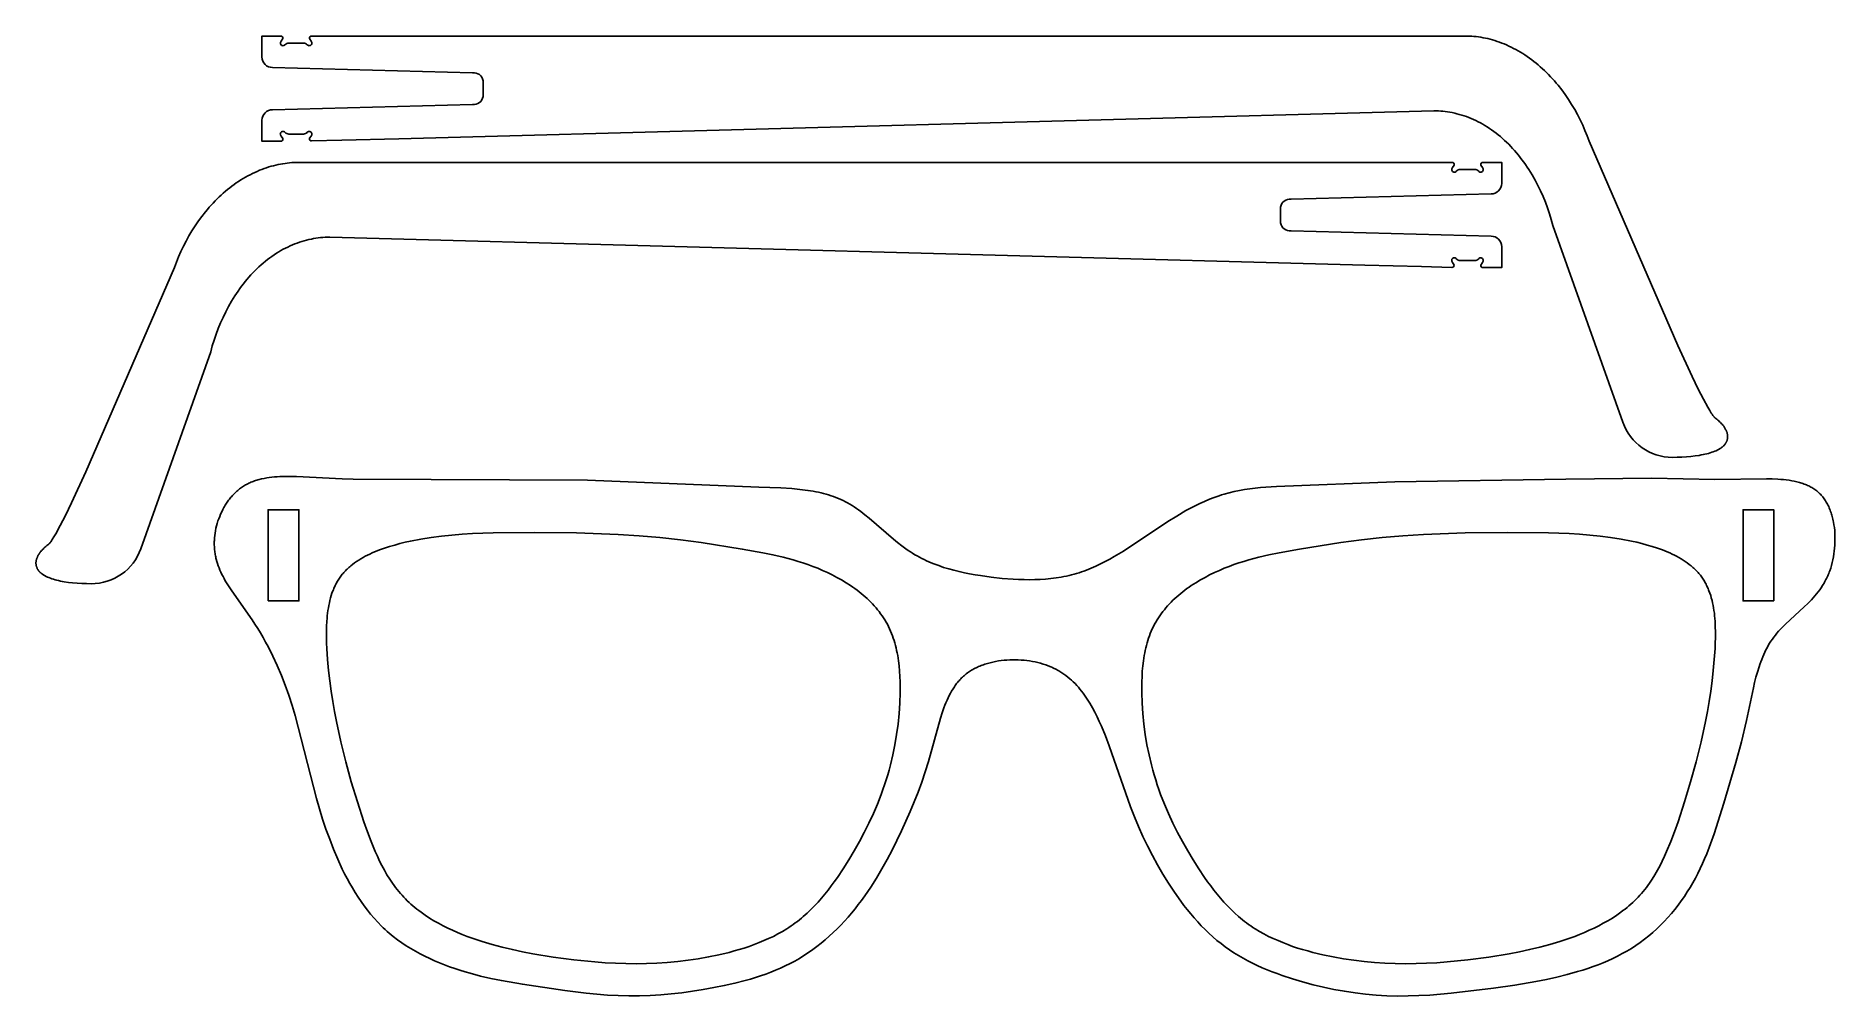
# Model space of a CAD drawing. Extents: x -94 to 77, y -25 to 66.
import ezdxf

# ---------------------------------------------------------------- set-up
doc = ezdxf.new("R2010")
doc.units = 0
doc.layers.add('DEFAULT', color=7, linetype='CONTINUOUS')

msp = doc.modelspace()

# ---------------------------------------------------------------- linework, layer by layer
at = {"layer": 'DEFAULT'}
for points in [[(-69.78, 57.11, -0.213422), (-70.16, 57.28, 1.05728), (-70.51, 56.92), (-70.36, 56.68, -0.496226), (-70.55, 56.43), (-72.34, 56.43), (-72.34, 58.42, -0.414214), (-71.34, 59.42), (-52.35, 59.93, 0.401941), (-51.35, 60.68), (-51.35, 62.18, 0.401941), (-52.35, 62.92), (-71.34, 63.43, -0.414214), (-72.34, 64.43), (-72.34, 66.42), (-70.55, 66.42, -0.496226), (-70.36, 66.17), (-70.51, 65.93, 1.05728), (-70.16, 65.58, -0.213422), (-69.78, 65.75), (-68.4, 65.75, -0.213422), (-68.03, 65.58, 1.05728), (-67.68, 65.93), (-67.82, 66.17, -0.496226), (-67.63, 66.42), (41.86, 66.42), (42.07, 66.42), (42.28, 66.41), (42.5, 66.4), (42.71, 66.38), (42.93, 66.36), (43.14, 66.33), (43.36, 66.3), (43.58, 66.26), (43.8, 66.22), (44.02, 66.17), (44.25, 66.11), (44.47, 66.05), (44.69, 65.99), (44.91, 65.91), (45.14, 65.84), (45.36, 65.75), (45.58, 65.67), (45.8, 65.57), (46.02, 65.47), (46.25, 65.37), (46.47, 65.25), (46.69, 65.14), (46.9, 65.02), (47.12, 64.89), (47.34, 64.76), (47.55, 64.62), (47.77, 64.47), (47.98, 64.32), (48.19, 64.17), (48.4, 64.01), (48.6, 63.85), (48.8, 63.68), (49.01, 63.5), (49.21, 63.32), (49.4, 63.14), (49.6, 62.95), (49.79, 62.76), (49.98, 62.56), (50.16, 62.36), (50.34, 62.16), (50.52, 61.95), (50.7, 61.74), (51.04, 61.3), (51.37, 60.86), (51.68, 60.4), (51.98, 59.93), (52.27, 59.45), (52.54, 58.96), (52.79, 58.47), (53.03, 57.97), (53.25, 57.46), (53.45, 56.95), (53.64, 56.45), (62.05, 37.04), (63.43, 34.09), (64, 32.91), (64.5, 31.94), (64.91, 31.17), (65.09, 30.87), (65.24, 30.61), (65.32, 30.51), (65.38, 30.41), (65.41, 30.37), (65.44, 30.33), (65.47, 30.29), (65.5, 30.26), (65.52, 30.23), (65.54, 30.22), (65.55, 30.2), (65.56, 30.19), (65.57, 30.18), (65.58, 30.17), (65.6, 30.16), (65.61, 30.15), (65.62, 30.14), (65.63, 30.14), (65.64, 30.13), (65.65, 30.12), (65.66, 30.12), (65.66, 30.12), (65.67, 30.11), (65.77, 30.04), (65.86, 29.96), (65.95, 29.88), (66.03, 29.8), (66.11, 29.72), (66.18, 29.65), (66.26, 29.57), (66.32, 29.49), (66.39, 29.41), (66.42, 29.37), (66.45, 29.33), (66.47, 29.29), (66.5, 29.24), (66.53, 29.2), (66.55, 29.16), (66.57, 29.12), (66.6, 29.08), (66.62, 29.04), (66.64, 29), (66.65, 28.96), (66.67, 28.92), (66.69, 28.88), (66.7, 28.85), (66.72, 28.81), (66.73, 28.77), (66.74, 28.73), (66.75, 28.69), (66.76, 28.65), (66.77, 28.61), (66.77, 28.57), (66.78, 28.53), (66.78, 28.5), (66.79, 28.46), (66.79, 28.42), (66.79, 28.38), (66.79, 28.35), (66.79, 28.31), (66.78, 28.27), (66.78, 28.24), (66.77, 28.2), (66.77, 28.16), (66.76, 28.13), (66.75, 28.09), (66.74, 28.06), (66.73, 28.02), (66.72, 27.99), (66.7, 27.95), (66.69, 27.92), (66.67, 27.89), (66.66, 27.85), (66.64, 27.82), (66.62, 27.79), (66.6, 27.76), (66.58, 27.72), (66.56, 27.69), (66.55, 27.68), (66.53, 27.66), (66.52, 27.64), (66.51, 27.62), (66.49, 27.61), (66.48, 27.59), (66.45, 27.55), (66.41, 27.52), (66.38, 27.49), (66.34, 27.45), (66.3, 27.42), (66.26, 27.39), (66.22, 27.36), (66.17, 27.32), (66.13, 27.29), (66.08, 27.26), (66.03, 27.23), (65.98, 27.2), (65.92, 27.17), (65.87, 27.14), (65.81, 27.11), (65.75, 27.08), (65.69, 27.05), (65.56, 27), (65.42, 26.95), (65.28, 26.9), (65.13, 26.85), (64.97, 26.8), (64.81, 26.76), (64.64, 26.72), (64.47, 26.68), (64.29, 26.65), (64.1, 26.61), (63.71, 26.55), (63.31, 26.51), (62.89, 26.47), (62.45, 26.44), (62, 26.43), (61.55, 26.42, -0.317417), (56.84, 29.75), (50.2, 48.44), (50.05, 49), (49.88, 49.55), (49.69, 50.1), (49.49, 50.64), (49.27, 51.18), (49.03, 51.71), (48.78, 52.24), (48.51, 52.75), (48.22, 53.25), (48.07, 53.5), (47.92, 53.74), (47.76, 53.98), (47.6, 54.21), (47.44, 54.45), (47.27, 54.67), (47.1, 54.9), (46.93, 55.11), (46.75, 55.33), (46.57, 55.54), (46.38, 55.74), (46.2, 55.94), (46.01, 56.14), (45.81, 56.33), (45.62, 56.51), (45.42, 56.69), (45.22, 56.87), (45.01, 57.03), (44.81, 57.2), (44.6, 57.35), (44.39, 57.5), (44.18, 57.65), (43.97, 57.79), (43.75, 57.92), (43.54, 58.05), (43.32, 58.17), (43.1, 58.28), (42.88, 58.39), (42.66, 58.5), (42.44, 58.59), (42.22, 58.68), (41.99, 58.77), (41.77, 58.85), (41.55, 58.92), (41.32, 58.98), (41.1, 59.04), (40.88, 59.1), (40.65, 59.15), (40.43, 59.19), (40.21, 59.22), (39.99, 59.25), (39.77, 59.28), (39.55, 59.3), (39.33, 59.31), (39.11, 59.32), (38.89, 59.32), (-59.34, 56.67), (-64.74, 56.53), (-67.62, 56.46, -0.53334), (-67.81, 56.73), (-67.68, 56.92, 1.05728), (-68.03, 57.28, -0.213422), (-68.4, 57.11)], [(42.78, 45.11, 0.213422), (43.16, 45.28, -1.05728), (43.51, 44.92), (43.36, 44.68, 0.496226), (43.55, 44.43), (45.34, 44.43), (45.34, 46.42, 0.414214), (44.34, 47.42), (25.35, 47.93, -0.401941), (24.35, 48.68), (24.35, 50.18, -0.401941), (25.35, 50.92), (44.34, 51.43, 0.414214), (45.34, 52.43), (45.34, 54.42), (43.55, 54.42, 0.496226), (43.36, 54.17), (43.51, 53.93, -1.05728), (43.16, 53.58, 0.213422), (42.78, 53.75), (41.4, 53.75, 0.213422), (41.03, 53.58, -1.05728), (40.68, 53.93), (40.82, 54.17, 0.496226), (40.63, 54.42), (-68.86, 54.42), (-69.07, 54.42), (-69.28, 54.41), (-69.5, 54.4), (-69.71, 54.38), (-69.93, 54.36), (-70.14, 54.33), (-70.36, 54.3), (-70.58, 54.26), (-70.8, 54.22), (-71.02, 54.17), (-71.25, 54.11), (-71.47, 54.05), (-71.69, 53.99), (-71.91, 53.91), (-72.14, 53.84), (-72.36, 53.75), (-72.58, 53.67), (-72.8, 53.57), (-73.02, 53.47), (-73.25, 53.37), (-73.47, 53.25), (-73.69, 53.14), (-73.9, 53.02), (-74.12, 52.89), (-74.34, 52.76), (-74.55, 52.62), (-74.77, 52.47), (-74.98, 52.32), (-75.19, 52.17), (-75.4, 52.01), (-75.6, 51.85), (-75.8, 51.68), (-76.01, 51.5), (-76.21, 51.32), (-76.4, 51.14), (-76.6, 50.95), (-76.79, 50.76), (-76.98, 50.56), (-77.16, 50.36), (-77.34, 50.16), (-77.52, 49.95), (-77.7, 49.74), (-78.04, 49.3), (-78.37, 48.86), (-78.68, 48.4), (-78.98, 47.93), (-79.27, 47.45), (-79.54, 46.96), (-79.79, 46.47), (-80.03, 45.97), (-80.25, 45.46), (-80.45, 44.95), (-80.64, 44.45), (-89.05, 25.04), (-90.43, 22.09), (-91, 20.91), (-91.5, 19.94), (-91.91, 19.17), (-92.09, 18.87), (-92.24, 18.61), (-92.32, 18.51), (-92.38, 18.41), (-92.41, 18.37), (-92.44, 18.33), (-92.47, 18.29), (-92.5, 18.26), (-92.52, 18.23), (-92.54, 18.22), (-92.55, 18.2), (-92.56, 18.19), (-92.57, 18.18), (-92.58, 18.17), (-92.6, 18.16), (-92.61, 18.15), (-92.62, 18.14), (-92.63, 18.14), (-92.64, 18.13), (-92.65, 18.12), (-92.66, 18.12), (-92.66, 18.12), (-92.67, 18.11), (-92.77, 18.04), (-92.86, 17.96), (-92.95, 17.88), (-93.03, 17.8), (-93.11, 17.72), (-93.18, 17.65), (-93.26, 17.57), (-93.32, 17.49), (-93.39, 17.41), (-93.42, 17.37), (-93.45, 17.33), (-93.47, 17.29), (-93.5, 17.24), (-93.53, 17.2), (-93.55, 17.16), (-93.57, 17.12), (-93.6, 17.08), (-93.62, 17.04), (-93.64, 17), (-93.65, 16.96), (-93.67, 16.92), (-93.69, 16.88), (-93.7, 16.85), (-93.72, 16.81), (-93.73, 16.77), (-93.74, 16.73), (-93.75, 16.69), (-93.76, 16.65), (-93.77, 16.61), (-93.77, 16.57), (-93.78, 16.53), (-93.78, 16.5), (-93.79, 16.46), (-93.79, 16.42), (-93.79, 16.38), (-93.79, 16.35), (-93.79, 16.31), (-93.78, 16.27), (-93.78, 16.24), (-93.77, 16.2), (-93.77, 16.16), (-93.76, 16.13), (-93.75, 16.09), (-93.74, 16.06), (-93.73, 16.02), (-93.72, 15.99), (-93.7, 15.95), (-93.69, 15.92), (-93.67, 15.89), (-93.66, 15.85), (-93.64, 15.82), (-93.62, 15.79), (-93.6, 15.76), (-93.58, 15.72), (-93.56, 15.69), (-93.55, 15.68), (-93.53, 15.66), (-93.52, 15.64), (-93.51, 15.62), (-93.49, 15.61), (-93.48, 15.59), (-93.45, 15.55), (-93.41, 15.52), (-93.38, 15.49), (-93.34, 15.45), (-93.3, 15.42), (-93.26, 15.39), (-93.22, 15.36), (-93.17, 15.32), (-93.13, 15.29), (-93.08, 15.26), (-93.03, 15.23), (-92.98, 15.2), (-92.92, 15.17), (-92.87, 15.14), (-92.81, 15.11), (-92.75, 15.08), (-92.69, 15.05), (-92.56, 15), (-92.42, 14.95), (-92.28, 14.9), (-92.13, 14.85), (-91.97, 14.8), (-91.81, 14.76), (-91.64, 14.72), (-91.47, 14.68), (-91.29, 14.65), (-91.1, 14.61), (-90.71, 14.55), (-90.31, 14.51), (-89.89, 14.47), (-89.45, 14.44), (-89, 14.43), (-88.55, 14.42, 0.317417), (-83.84, 17.75), (-77.2, 36.44), (-77.05, 37), (-76.88, 37.55), (-76.69, 38.1), (-76.49, 38.64), (-76.27, 39.18), (-76.03, 39.71), (-75.78, 40.24), (-75.51, 40.75), (-75.22, 41.25), (-75.07, 41.5), (-74.92, 41.74), (-74.76, 41.98), (-74.6, 42.21), (-74.44, 42.45), (-74.27, 42.67), (-74.1, 42.9), (-73.93, 43.11), (-73.75, 43.33), (-73.57, 43.54), (-73.38, 43.74), (-73.2, 43.94), (-73.01, 44.14), (-72.81, 44.33), (-72.62, 44.51), (-72.42, 44.69), (-72.22, 44.87), (-72.01, 45.03), (-71.81, 45.2), (-71.6, 45.35), (-71.39, 45.5), (-71.18, 45.65), (-70.97, 45.79), (-70.75, 45.92), (-70.54, 46.05), (-70.32, 46.17), (-70.1, 46.28), (-69.88, 46.39), (-69.66, 46.5), (-69.44, 46.59), (-69.22, 46.68), (-68.99, 46.77), (-68.77, 46.85), (-68.55, 46.92), (-68.32, 46.98), (-68.1, 47.04), (-67.88, 47.1), (-67.65, 47.15), (-67.43, 47.19), (-67.21, 47.22), (-66.99, 47.25), (-66.77, 47.28), (-66.55, 47.3), (-66.33, 47.31), (-66.11, 47.32), (-65.89, 47.32), (32.34, 44.67), (37.74, 44.53), (40.62, 44.46, 0.53334), (40.81, 44.73), (40.68, 44.92, -1.05728), (41.03, 45.28, 0.213422), (41.4, 45.11)]]:
    msp.add_lwpolyline(points, format="xyb", close=True, dxfattribs=at)
for points in [[(-10.79, 17.45), (-10.58, 17.31), (-10.37, 17.18), (-10.15, 17.06), (-9.93, 16.94), (-9.71, 16.83), (-9.49, 16.72), (-9.26, 16.61), (-9.03, 16.51), (-8.8, 16.41), (-8.57, 16.32), (-8.1, 16.14), (-7.63, 15.98), (-7.14, 15.83), (-6.65, 15.7), (-6.16, 15.57), (-5.66, 15.46), (-5.16, 15.36), (-4.65, 15.27), (-4.14, 15.19), (-3.11, 15.05), (-2.07, 14.93), (-1.04, 14.85), (-0.52, 14.82), (0, 14.81), (0.51, 14.8), (1.03, 14.81), (1.54, 14.83), (2.04, 14.86), (2.55, 14.91), (3.05, 14.97), (3.54, 15.05), (3.78, 15.1), (4.03, 15.15), (4.27, 15.2), (4.51, 15.26), (4.75, 15.32), (4.99, 15.39), (5.22, 15.46), (5.45, 15.54), (5.69, 15.62), (5.92, 15.71), (6.37, 15.89), (6.82, 16.09), (7.27, 16.3), (7.71, 16.53), (8.14, 16.76), (8.57, 17.01), (9.43, 17.53), (13.65, 20.32), (14.5, 20.85), (15.37, 21.36), (15.81, 21.59), (16.25, 21.82), (16.69, 22.04), (17.14, 22.24), (17.6, 22.44), (18.06, 22.61), (18.53, 22.78), (18.76, 22.85), (19, 22.92), (19.48, 23.06), (19.96, 23.17), (20.45, 23.27), (20.94, 23.36), (21.44, 23.43), (21.95, 23.5), (22.45, 23.55), (22.96, 23.6), (23.98, 23.66), (35.19, 24.11), (51.44, 24.35), (59.57, 24.43), (65.57, 24.31), (70.48, 24.39), (71.03, 24.38), (71.57, 24.35), (71.84, 24.33), (72.1, 24.31), (72.36, 24.28), (72.62, 24.24), (72.87, 24.2), (73.12, 24.16), (73.36, 24.1), (73.48, 24.07), (73.6, 24.04), (73.72, 24.01), (73.83, 23.97), (73.94, 23.93), (74.06, 23.89), (74.17, 23.85), (74.27, 23.8), (74.38, 23.76), (74.49, 23.71), (74.59, 23.66), (74.69, 23.6), (74.79, 23.55), (74.89, 23.49), (74.98, 23.43), (75.08, 23.36), (75.17, 23.3), (75.26, 23.23), (75.34, 23.16), (75.43, 23.08), (75.51, 23), (75.59, 22.92), (75.67, 22.84), (75.75, 22.75), (75.82, 22.67), (75.89, 22.57), (75.96, 22.48), (76.03, 22.38), (76.09, 22.28), (76.15, 22.18), (76.21, 22.08), (76.27, 21.97), (76.32, 21.86), (76.38, 21.75), (76.43, 21.64), (76.47, 21.52), (76.52, 21.41), (76.56, 21.29), (76.61, 21.17), (76.65, 21.04), (76.68, 20.92), (76.72, 20.8), (76.75, 20.67), (76.78, 20.54), (76.81, 20.41), (76.84, 20.28), (76.88, 20.02), (76.92, 19.75), (76.95, 19.48), (76.97, 19.2), (76.98, 18.92), (76.98, 18.65), (76.98, 18.37), (76.96, 18.09), (76.94, 17.81), (76.91, 17.53), (76.88, 17.25), (76.83, 16.98), (76.78, 16.7), (76.71, 16.44), (76.64, 16.17), (76.57, 15.91), (76.48, 15.65), (76.43, 15.53), (76.39, 15.4), (76.34, 15.28), (76.29, 15.16), (76.23, 15.04), (76.18, 14.92), (76.12, 14.81), (76.06, 14.7), (76, 14.58), (75.94, 14.47), (75.87, 14.36), (75.81, 14.26), (75.67, 14.05), (75.53, 13.84), (75.38, 13.65), (75.23, 13.45), (75.07, 13.27), (74.91, 13.08), (74.75, 12.9), (74.58, 12.73), (74.41, 12.56), (74.06, 12.22), (72.28, 10.59), (71.95, 10.25), (71.78, 10.08), (71.62, 9.91), (71.47, 9.73), (71.32, 9.54), (71.17, 9.36), (71.04, 9.17), (70.9, 8.97), (70.77, 8.77), (70.65, 8.56), (70.54, 8.35), (70.42, 8.14), (70.32, 7.92), (70.22, 7.7), (70.12, 7.47), (70.03, 7.24), (69.94, 7.01), (69.85, 6.77), (69.77, 6.53), (69.62, 6.04), (69.48, 5.55), (69.35, 5.04), (69.23, 4.53), (68.57, 1.43), (68.1, -0.58), (67.58, -2.55), (66.44, -6.41), (65.51, -9.31), (65.16, -10.27), (64.8, -11.21), (64.6, -11.68), (64.4, -12.15), (64.18, -12.61), (63.96, -13.07), (63.73, -13.52), (63.48, -13.96), (63.23, -14.4), (62.96, -14.83), (62.68, -15.26), (62.39, -15.68), (62.09, -16.09), (61.78, -16.49), (61.46, -16.88), (61.12, -17.26), (60.78, -17.64), (60.42, -18), (60.06, -18.35), (59.68, -18.69), (59.3, -19.01), (58.9, -19.33), (58.5, -19.63), (58.08, -19.92), (57.66, -20.19), (57.23, -20.45), (56.79, -20.69), (56.34, -20.93), (55.89, -21.15), (55.43, -21.36), (54.96, -21.55), (54.49, -21.74), (54.01, -21.92), (53.53, -22.09), (53.04, -22.25), (52.55, -22.4), (51.57, -22.67), (50.58, -22.92), (49.58, -23.14), (48.58, -23.34), (46.58, -23.69), (44.58, -23.98), (40.54, -24.45), (38.51, -24.62), (37.49, -24.68), (36.48, -24.71), (35.47, -24.72), (34.45, -24.69), (33.44, -24.64), (32.43, -24.55), (31.43, -24.42), (30.42, -24.27), (29.42, -24.09), (28.43, -23.88), (27.44, -23.64), (26.45, -23.38), (25.47, -23.09), (24.5, -22.77), (24.02, -22.59), (23.54, -22.41), (23.07, -22.23), (22.6, -22.03), (22.14, -21.82), (21.68, -21.6), (21.23, -21.37), (20.79, -21.13), (20.35, -20.88), (19.93, -20.61), (19.51, -20.34), (19.1, -20.05), (18.7, -19.74), (18.31, -19.43), (17.93, -19.1), (17.55, -18.76), (17.19, -18.41), (16.83, -18.05), (16.49, -17.67), (16.15, -17.3), (15.82, -16.91), (15.5, -16.51), (15.18, -16.11), (14.87, -15.7), (14.28, -14.86), (13.72, -14.01), (13.18, -13.15), (12.67, -12.27), (12.19, -11.38), (11.73, -10.47), (11.29, -9.56), (10.88, -8.63), (10.49, -7.7), (10.11, -6.75), (8.08, -0.97), (7.72, -0.03), (7.34, 0.89), (7.14, 1.34), (6.94, 1.79), (6.72, 2.23), (6.49, 2.65), (6.25, 3.07), (6.13, 3.27), (6, 3.47), (5.87, 3.67), (5.74, 3.86), (5.6, 4.05), (5.46, 4.24), (5.31, 4.42), (5.16, 4.6), (5.01, 4.77), (4.85, 4.94), (4.68, 5.1), (4.51, 5.26), (4.34, 5.41), (4.16, 5.56), (3.98, 5.71), (3.79, 5.84), (3.59, 5.97), (3.39, 6.1), (3.29, 6.16), (3.19, 6.22), (3.08, 6.28), (2.97, 6.33), (2.86, 6.39), (2.75, 6.44), (2.64, 6.49), (2.53, 6.54), (2.3, 6.63), (2.06, 6.72), (1.82, 6.8), (1.57, 6.87), (1.31, 6.94), (1.06, 7), (0.8, 7.05), (0.53, 7.09), (0.27, 7.13), (0, 7.16), (-0.27, 7.18), (-0.54, 7.2), (-0.81, 7.2), (-1.09, 7.2), (-1.36, 7.2), (-1.63, 7.18), (-1.9, 7.16), (-2.17, 7.13), (-2.43, 7.09), (-2.7, 7.05), (-2.96, 6.99), (-3.21, 6.93), (-3.47, 6.86), (-3.59, 6.83), (-3.71, 6.79), (-3.84, 6.74), (-3.96, 6.7), (-4.08, 6.66), (-4.19, 6.61), (-4.31, 6.56), (-4.43, 6.51), (-4.54, 6.45), (-4.65, 6.4), (-4.76, 6.34), (-4.87, 6.28), (-4.98, 6.22), (-5.08, 6.15), (-5.18, 6.09), (-5.28, 6.02), (-5.38, 5.95), (-5.48, 5.87), (-5.57, 5.8), (-5.66, 5.72), (-5.75, 5.64), (-5.84, 5.56), (-5.92, 5.48), (-6.01, 5.4), (-6.09, 5.31), (-6.17, 5.22), (-6.25, 5.13), (-6.32, 5.04), (-6.4, 4.95), (-6.47, 4.85), (-6.54, 4.75), (-6.61, 4.65), (-6.67, 4.55), (-6.74, 4.45), (-6.87, 4.24), (-6.99, 4.03), (-7.1, 3.81), (-7.21, 3.59), (-7.31, 3.36), (-7.41, 3.13), (-7.51, 2.89), (-7.6, 2.65), (-7.77, 2.16), (-7.93, 1.66), (-9.06, -2.45), (-9.37, -3.44), (-9.7, -4.41), (-10.06, -5.35), (-10.43, -6.29), (-10.82, -7.21), (-11.64, -9.04), (-12.52, -10.86), (-13, -11.76), (-13.49, -12.65), (-14, -13.52), (-14.55, -14.38), (-14.83, -14.8), (-15.12, -15.22), (-15.42, -15.64), (-15.73, -16.04), (-16.04, -16.44), (-16.37, -16.84), (-16.7, -17.23), (-17.04, -17.61), (-17.39, -17.98), (-17.75, -18.34), (-18.11, -18.69), (-18.49, -19.04), (-18.87, -19.37), (-19.26, -19.7), (-19.66, -20.01), (-20.06, -20.31), (-20.47, -20.6), (-20.9, -20.88), (-21.32, -21.14), (-21.76, -21.4), (-22.2, -21.63), (-22.66, -21.86), (-23.11, -22.07), (-23.58, -22.27), (-24.04, -22.46), (-24.52, -22.63), (-25, -22.8), (-25.48, -22.96), (-25.97, -23.11), (-26.46, -23.24), (-27.45, -23.5), (-28.45, -23.72), (-29.45, -23.92), (-30.46, -24.11), (-31.46, -24.27), (-32.47, -24.4), (-33.48, -24.52), (-34.49, -24.6), (-35.5, -24.67), (-36.51, -24.7), (-37.52, -24.7), (-38.53, -24.67), (-39.54, -24.62), (-40.55, -24.54), (-41.56, -24.44), (-43.58, -24.19), (-47.61, -23.6), (-49.61, -23.25), (-50.6, -23.05), (-51.59, -22.82), (-52.58, -22.56), (-53.06, -22.42), (-53.55, -22.27), (-54.04, -22.11), (-54.52, -21.94), (-55, -21.76), (-55.48, -21.58), (-55.95, -21.38), (-56.41, -21.16), (-56.87, -20.94), (-57.33, -20.71), (-57.77, -20.47), (-58.21, -20.21), (-58.64, -19.94), (-59.06, -19.66), (-59.47, -19.37), (-59.87, -19.06), (-60.07, -18.9), (-60.26, -18.74), (-60.45, -18.58), (-60.64, -18.41), (-60.82, -18.24), (-61, -18.07), (-61.35, -17.71), (-61.69, -17.34), (-62.02, -16.95), (-62.33, -16.56), (-62.64, -16.16), (-62.93, -15.75), (-63.22, -15.33), (-63.49, -14.9), (-63.75, -14.46), (-64.01, -14.02), (-64.25, -13.57), (-64.49, -13.11), (-64.71, -12.66), (-65.14, -11.73), (-65.54, -10.79), (-65.91, -9.84), (-66.26, -8.89), (-66.58, -7.93), (-66.88, -6.96), (-67.17, -5.98), (-69.2, 1.9), (-69.48, 2.87), (-69.79, 3.83), (-70.13, 4.78), (-70.49, 5.72), (-70.89, 6.65), (-71.31, 7.56), (-71.75, 8.45), (-71.99, 8.89), (-72.23, 9.32), (-72.48, 9.75), (-72.73, 10.17), (-73, 10.58), (-73.27, 10.99), (-75.21, 13.74), (-75.46, 14.13), (-75.7, 14.52), (-75.82, 14.71), (-75.93, 14.91), (-76.03, 15.11), (-76.14, 15.31), (-76.23, 15.51), (-76.32, 15.71), (-76.41, 15.92), (-76.48, 16.12), (-76.56, 16.33), (-76.62, 16.54), (-76.68, 16.75), (-76.7, 16.86), (-76.73, 16.97), (-76.75, 17.08), (-76.77, 17.19), (-76.79, 17.3), (-76.81, 17.41), (-76.82, 17.52), (-76.83, 17.63), (-76.84, 17.74), (-76.85, 17.85), (-76.85, 17.97), (-76.86, 18.08), (-76.86, 18.19), (-76.86, 18.31), (-76.86, 18.42), (-76.85, 18.54), (-76.84, 18.77), (-76.81, 19), (-76.78, 19.23), (-76.74, 19.46), (-76.7, 19.69), (-76.64, 19.92), (-76.58, 20.15), (-76.51, 20.38), (-76.44, 20.6), (-76.35, 20.82), (-76.26, 21.04), (-76.16, 21.25), (-76.06, 21.46), (-75.95, 21.67), (-75.89, 21.77), (-75.83, 21.87), (-75.77, 21.97), (-75.7, 22.07), (-75.64, 22.17), (-75.57, 22.26), (-75.5, 22.35), (-75.43, 22.45), (-75.36, 22.54), (-75.29, 22.63), (-75.21, 22.71), (-75.13, 22.8), (-75.05, 22.88), (-74.97, 22.97), (-74.89, 23.05), (-74.81, 23.13), (-74.72, 23.2), (-74.64, 23.28), (-74.55, 23.35), (-74.46, 23.42), (-74.37, 23.49), (-74.28, 23.56), (-74.18, 23.62), (-74.09, 23.68), (-73.99, 23.74), (-73.89, 23.8), (-73.79, 23.85), (-73.69, 23.91), (-73.59, 23.96), (-73.48, 24.01), (-73.38, 24.05), (-73.27, 24.1), (-73.16, 24.14), (-73.05, 24.18), (-72.94, 24.21), (-72.83, 24.25), (-72.72, 24.28), (-72.6, 24.31), (-72.37, 24.37), (-72.13, 24.42), (-71.89, 24.47), (-71.65, 24.5), (-71.4, 24.54), (-71.15, 24.56), (-70.9, 24.58), (-70.64, 24.6), (-70.12, 24.61), (-69.59, 24.61), (-69.05, 24.6), (-64.73, 24.37), (-63.69, 24.35), (-41.42, 24.25), (-25.18, 23.6), (-23.09, 23.52), (-22.05, 23.45), (-21.53, 23.41), (-21.02, 23.35), (-20.51, 23.29), (-20.01, 23.2), (-19.76, 23.16), (-19.51, 23.11), (-19.27, 23.05), (-19.02, 22.99), (-18.78, 22.93), (-18.55, 22.86), (-18.31, 22.78), (-18.08, 22.7), (-17.85, 22.62), (-17.62, 22.53), (-17.4, 22.43), (-17.17, 22.32), (-16.96, 22.21), (-16.74, 22.1), (-16.53, 21.97), (-16.32, 21.84), (-16.11, 21.71), (-15.91, 21.57), (-15.7, 21.43), (-15.5, 21.28), (-15.11, 20.97), (-14.71, 20.66), (-12.4, 18.66), (-12.01, 18.34), (-11.61, 18.02), (-11.21, 17.73), (-11, 17.58)], [(-71.75, 12.8), (-68.83, 12.8), (-68.83, 21.44), (-71.75, 21.44)], [(71.17, 12.8), (68.25, 12.8), (68.25, 21.44), (71.17, 21.44)], [(-64.98, 14.96), (-64.91, 15.05), (-64.85, 15.14), (-64.78, 15.23), (-64.71, 15.32), (-64.63, 15.4), (-64.56, 15.49), (-64.48, 15.57), (-64.41, 15.65), (-64.33, 15.73), (-64.25, 15.81), (-64.16, 15.89), (-64.08, 15.97), (-63.99, 16.04), (-63.91, 16.12), (-63.73, 16.26), (-63.54, 16.4), (-63.35, 16.54), (-63.15, 16.67), (-62.95, 16.79), (-62.74, 16.91), (-62.53, 17.03), (-62.32, 17.14), (-62.1, 17.24), (-61.87, 17.35), (-61.64, 17.45), (-61.41, 17.54), (-61.18, 17.63), (-60.71, 17.8), (-60.22, 17.96), (-59.73, 18.1), (-59.24, 18.24), (-58.74, 18.36), (-58.24, 18.47), (-57.25, 18.66), (-56.26, 18.82), (-55.28, 18.94), (-54.3, 19.04), (-53.32, 19.12), (-52.34, 19.18), (-50.38, 19.25), (-46.43, 19.3), (-42.47, 19.25), (-38.52, 19.1), (-36.54, 18.97), (-34.57, 18.81), (-32.61, 18.6), (-30.65, 18.34), (-26.74, 17.72), (-24.8, 17.37), (-23.83, 17.17), (-22.87, 16.94), (-21.92, 16.69), (-21.45, 16.55), (-20.98, 16.4), (-20.51, 16.24), (-20.04, 16.07), (-19.58, 15.89), (-19.12, 15.69), (-18.66, 15.49), (-18.21, 15.26), (-17.76, 15.03), (-17.32, 14.78), (-16.89, 14.52), (-16.46, 14.25), (-16.26, 14.11), (-16.05, 13.96), (-15.85, 13.82), (-15.65, 13.66), (-15.46, 13.51), (-15.27, 13.35), (-15.08, 13.19), (-14.9, 13.02), (-14.72, 12.86), (-14.55, 12.68), (-14.38, 12.51), (-14.21, 12.33), (-14.05, 12.15), (-13.9, 11.96), (-13.75, 11.78), (-13.61, 11.58), (-13.47, 11.39), (-13.33, 11.19), (-13.21, 10.99), (-13.09, 10.78), (-12.97, 10.57), (-12.86, 10.36), (-12.76, 10.15), (-12.67, 9.93), (-12.58, 9.71), (-12.49, 9.48), (-12.41, 9.26), (-12.34, 9.03), (-12.27, 8.8), (-12.2, 8.56), (-12.14, 8.33), (-12.09, 8.09), (-12.04, 7.85), (-11.99, 7.61), (-11.95, 7.36), (-11.92, 7.12), (-11.86, 6.63), (-11.81, 6.13), (-11.78, 5.62), (-11.76, 5.12), (-11.75, 4.61), (-11.76, 4.11), (-11.79, 3.1), (-11.86, 2.09), (-11.96, 1.1), (-12.09, 0.11), (-12.25, -0.86), (-12.45, -1.83), (-12.67, -2.78), (-12.8, -3.26), (-12.93, -3.73), (-13.08, -4.2), (-13.23, -4.66), (-13.39, -5.12), (-13.55, -5.59), (-13.91, -6.5), (-14.3, -7.4), (-14.72, -8.3), (-15.16, -9.18), (-15.63, -10.06), (-16.12, -10.92), (-16.63, -11.78), (-17.17, -12.63), (-17.72, -13.46), (-18.01, -13.87), (-18.3, -14.27), (-18.6, -14.67), (-18.91, -15.06), (-19.23, -15.43), (-19.55, -15.8), (-19.89, -16.16), (-20.23, -16.51), (-20.58, -16.85), (-20.95, -17.17), (-21.13, -17.33), (-21.32, -17.48), (-21.51, -17.64), (-21.71, -17.78), (-21.9, -17.92), (-22.1, -18.06), (-22.31, -18.2), (-22.51, -18.33), (-22.93, -18.58), (-23.36, -18.82), (-23.79, -19.05), (-24.24, -19.26), (-24.69, -19.46), (-25.14, -19.65), (-25.61, -19.83), (-26.08, -20), (-26.55, -20.16), (-27.03, -20.3), (-27.51, -20.44), (-27.99, -20.57), (-28.97, -20.8), (-29.94, -21.01), (-30.92, -21.18), (-31.89, -21.32), (-32.87, -21.44), (-33.86, -21.53), (-34.84, -21.59), (-35.82, -21.63), (-36.81, -21.65), (-37.79, -21.64), (-38.78, -21.6), (-39.77, -21.55), (-40.75, -21.48), (-42.72, -21.28), (-44.69, -21.02), (-46.64, -20.7), (-47.61, -20.52), (-48.57, -20.31), (-49.53, -20.08), (-50.49, -19.83), (-51.44, -19.54), (-52.38, -19.23), (-52.85, -19.05), (-53.32, -18.87), (-53.78, -18.68), (-54.24, -18.48), (-54.69, -18.27), (-55.14, -18.05), (-55.57, -17.81), (-56.01, -17.57), (-56.43, -17.31), (-56.84, -17.04), (-57.24, -16.76), (-57.44, -16.61), (-57.63, -16.47), (-57.82, -16.31), (-58, -16.16), (-58.19, -16), (-58.37, -15.84), (-58.54, -15.67), (-58.71, -15.5), (-58.88, -15.33), (-59.04, -15.15), (-59.2, -14.97), (-59.36, -14.78), (-59.51, -14.6), (-59.66, -14.41), (-59.8, -14.21), (-59.94, -14.01), (-60.08, -13.81), (-60.21, -13.61), (-60.47, -13.2), (-60.72, -12.77), (-60.95, -12.34), (-61.17, -11.9), (-61.38, -11.45), (-61.58, -10.99), (-61.97, -10.06), (-62.32, -9.12), (-62.66, -8.17), (-63.28, -6.27), (-63.86, -4.37), (-64.38, -2.47), (-64.85, -0.57), (-65.26, 1.33), (-65.45, 2.28), (-65.61, 3.24), (-65.76, 4.21), (-65.9, 5.2), (-66.01, 6.2), (-66.11, 7.23), (-66.18, 8.27), (-66.2, 8.79), (-66.22, 9.32), (-66.22, 9.84), (-66.21, 10.36), (-66.18, 10.88), (-66.16, 11.13), (-66.14, 11.38), (-66.11, 11.63), (-66.07, 11.88), (-66.03, 12.13), (-65.99, 12.37), (-65.94, 12.61), (-65.89, 12.84), (-65.83, 13.07), (-65.76, 13.3), (-65.69, 13.52), (-65.61, 13.74), (-65.56, 13.85), (-65.52, 13.96), (-65.47, 14.06), (-65.43, 14.17), (-65.38, 14.27), (-65.32, 14.37), (-65.27, 14.47), (-65.22, 14.57), (-65.16, 14.67), (-65.1, 14.77), (-65.04, 14.86)], [(64.4, 14.96), (64.33, 15.05), (64.27, 15.14), (64.2, 15.23), (64.13, 15.32), (64.05, 15.4), (63.98, 15.49), (63.9, 15.57), (63.83, 15.65), (63.75, 15.73), (63.67, 15.81), (63.58, 15.89), (63.5, 15.97), (63.41, 16.04), (63.32, 16.12), (63.14, 16.26), (62.96, 16.4), (62.77, 16.54), (62.57, 16.67), (62.37, 16.79), (62.16, 16.91), (61.95, 17.03), (61.73, 17.14), (61.51, 17.24), (61.29, 17.35), (61.06, 17.45), (60.83, 17.54), (60.6, 17.63), (60.13, 17.8), (59.64, 17.96), (59.15, 18.1), (58.66, 18.24), (58.16, 18.36), (57.66, 18.47), (56.67, 18.66), (55.68, 18.82), (54.7, 18.94), (53.71, 19.04), (52.74, 19.12), (51.76, 19.18), (49.8, 19.25), (45.85, 19.3), (41.89, 19.25), (37.93, 19.1), (35.96, 18.97), (33.99, 18.81), (32.03, 18.6), (30.07, 18.34), (26.16, 17.72), (24.22, 17.37), (23.25, 17.17), (22.29, 16.94), (21.34, 16.69), (20.87, 16.55), (20.4, 16.4), (19.93, 16.24), (19.46, 16.07), (19, 15.89), (18.54, 15.69), (18.08, 15.49), (17.62, 15.26), (17.18, 15.03), (16.74, 14.78), (16.3, 14.52), (15.88, 14.25), (15.67, 14.11), (15.47, 13.96), (15.27, 13.82), (15.07, 13.66), (14.88, 13.51), (14.69, 13.35), (14.5, 13.19), (14.32, 13.02), (14.14, 12.86), (13.97, 12.68), (13.8, 12.51), (13.63, 12.33), (13.47, 12.15), (13.32, 11.96), (13.17, 11.78), (13.02, 11.58), (12.89, 11.39), (12.75, 11.19), (12.63, 10.99), (12.51, 10.78), (12.39, 10.57), (12.28, 10.36), (12.18, 10.15), (12.08, 9.93), (11.99, 9.71), (11.91, 9.48), (11.83, 9.26), (11.76, 9.03), (11.69, 8.8), (11.62, 8.56), (11.56, 8.33), (11.51, 8.09), (11.46, 7.85), (11.41, 7.61), (11.37, 7.36), (11.34, 7.12), (11.27, 6.63), (11.23, 6.13), (11.2, 5.62), (11.18, 5.12), (11.17, 4.61), (11.18, 4.11), (11.21, 3.1), (11.28, 2.09), (11.38, 1.1), (11.51, 0.11), (11.67, -0.86), (11.87, -1.83), (12.09, -2.78), (12.22, -3.26), (12.35, -3.73), (12.5, -4.2), (12.65, -4.66), (12.81, -5.12), (12.97, -5.59), (13.33, -6.5), (13.72, -7.4), (14.14, -8.3), (14.58, -9.18), (15.05, -10.06), (15.54, -10.92), (16.05, -11.78), (16.59, -12.63), (17.14, -13.46), (17.43, -13.87), (17.72, -14.27), (18.02, -14.67), (18.33, -15.06), (18.65, -15.43), (18.97, -15.8), (19.31, -16.16), (19.65, -16.51), (20, -16.85), (20.37, -17.17), (20.55, -17.33), (20.74, -17.48), (20.93, -17.64), (21.13, -17.78), (21.32, -17.92), (21.52, -18.06), (21.72, -18.2), (21.93, -18.33), (22.35, -18.58), (22.77, -18.82), (23.21, -19.05), (23.65, -19.26), (24.11, -19.46), (24.56, -19.65), (25.03, -19.83), (25.5, -20), (25.97, -20.16), (26.45, -20.3), (26.93, -20.44), (27.41, -20.57), (28.38, -20.8), (29.36, -21.01), (30.34, -21.18), (31.31, -21.32), (32.29, -21.44), (33.27, -21.53), (34.26, -21.59), (35.24, -21.63), (36.23, -21.65), (37.21, -21.64), (38.2, -21.6), (39.19, -21.55), (40.17, -21.48), (42.14, -21.28), (44.11, -21.02), (46.06, -20.7), (47.03, -20.52), (47.99, -20.31), (48.95, -20.08), (49.91, -19.83), (50.86, -19.54), (51.8, -19.23), (52.27, -19.05), (52.73, -18.87), (53.2, -18.68), (53.65, -18.48), (54.11, -18.27), (54.55, -18.05), (54.99, -17.81), (55.42, -17.57), (55.85, -17.31), (56.26, -17.04), (56.66, -16.76), (56.85, -16.61), (57.05, -16.47), (57.24, -16.31), (57.42, -16.16), (57.61, -16), (57.79, -15.84), (57.96, -15.67), (58.13, -15.5), (58.3, -15.33), (58.46, -15.15), (58.62, -14.97), (58.78, -14.78), (58.93, -14.6), (59.08, -14.41), (59.22, -14.21), (59.36, -14.01), (59.5, -13.81), (59.63, -13.61), (59.89, -13.2), (60.13, -12.77), (60.37, -12.34), (60.59, -11.9), (60.8, -11.45), (61, -10.99), (61.39, -10.06), (61.74, -9.12), (62.08, -8.17), (62.7, -6.27), (63.28, -4.37), (63.8, -2.47), (64.27, -0.57), (64.68, 1.33), (64.87, 2.28), (65.03, 3.24), (65.18, 4.21), (65.32, 5.2), (65.43, 6.2), (65.52, 7.23), (65.6, 8.27), (65.62, 8.79), (65.63, 9.32), (65.64, 9.84), (65.62, 10.36), (65.6, 10.88), (65.58, 11.13), (65.55, 11.38), (65.53, 11.63), (65.49, 11.88), (65.45, 12.13), (65.41, 12.37), (65.36, 12.61), (65.31, 12.84), (65.24, 13.07), (65.18, 13.3), (65.1, 13.52), (65.02, 13.74), (64.98, 13.85), (64.94, 13.96), (64.89, 14.06), (64.84, 14.17), (64.79, 14.27), (64.74, 14.37), (64.69, 14.47), (64.64, 14.57), (64.58, 14.67), (64.52, 14.77), (64.46, 14.86)]]:
    msp.add_lwpolyline(points, close=True, dxfattribs=at)

doc.saveas('drawing.dxf')
